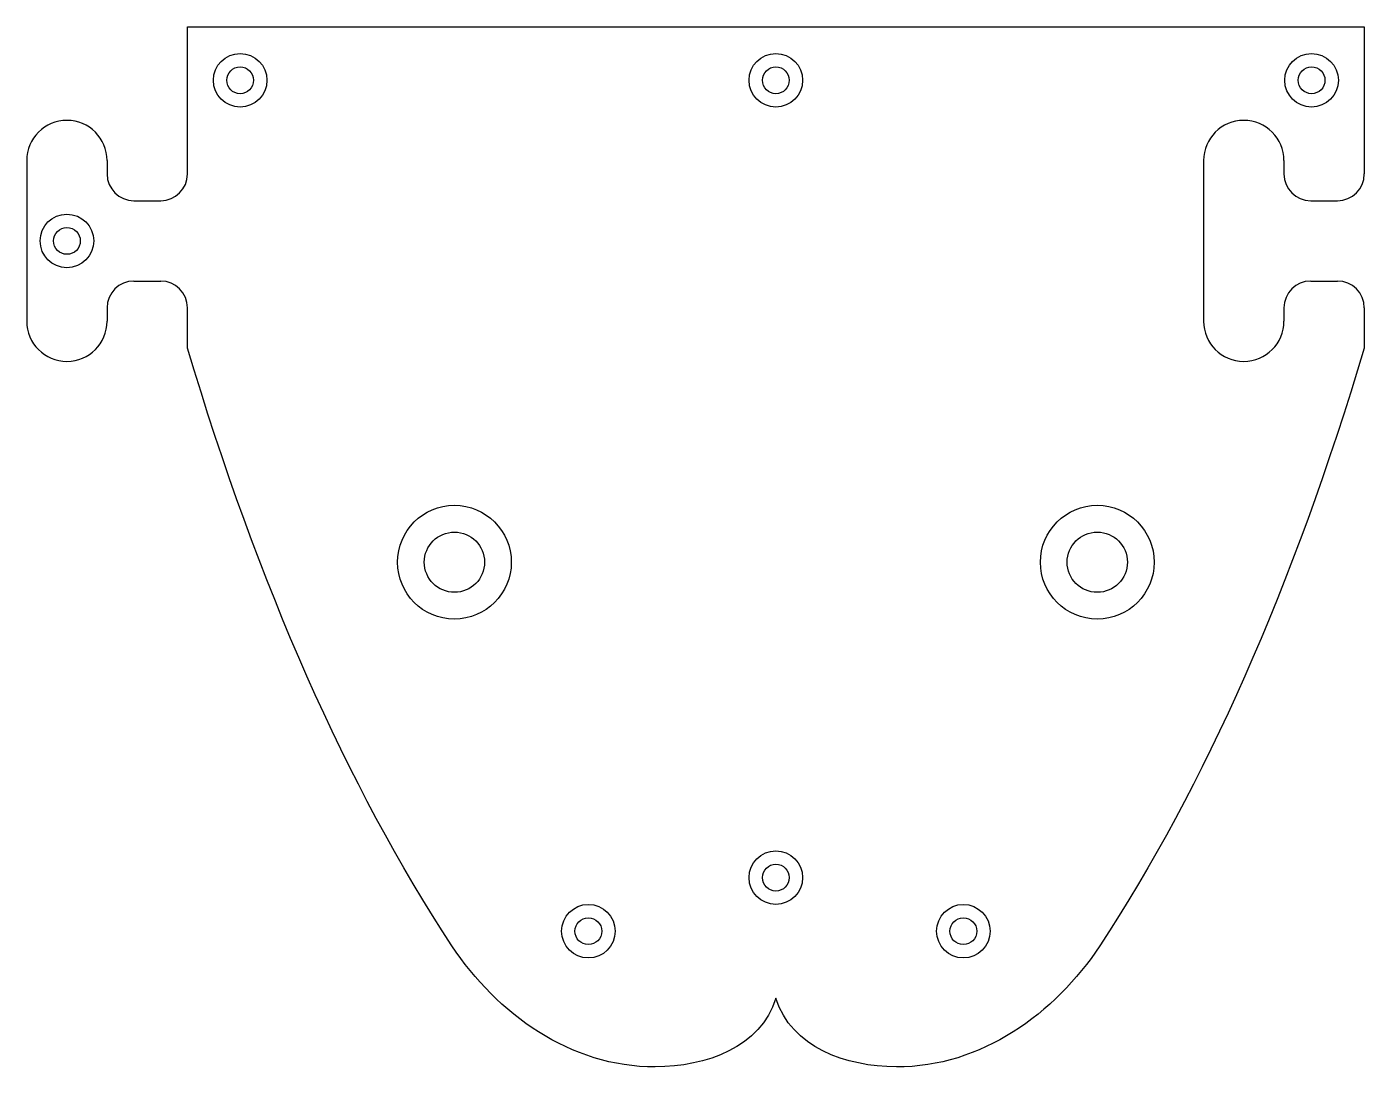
# Model space of a CAD drawing. Extents: x -3.5 to 2.75, y -0.89 to 3.97.
import ezdxf

# ---------------------------------------------------------------- set-up
doc = ezdxf.new("R2010")
doc.units = 0
doc.header["$MEASUREMENT"] = 0
doc.layers.get('0').update_dxf_attribs({"linetype": 'CONTINUOUS'})

msp = doc.modelspace()

# ---------------------------------------------------------------- linework, layer by layer
at = {"color": 7, "linetype": 'CONTINUOUS'}
for p, q in [((-2.7459, 3.2854), (-2.7459, 3.9729)), ((-2.7459, 3.9729), (2.7459, 3.9729)), ((2.7459, 3.9729), (2.7459, 3.2854)), ((-3.4959, 3.3479), (-3.4959, 2.5979)), ((-3.1209, 3.3479), (-3.1209, 3.2854)), ((1.9959, 3.3479), (1.9959, 2.5979)), ((2.3709, 3.3479), (2.3709, 3.2854)), ((-2.9959, 3.1604), (-2.8709, 3.1604)), ((2.4959, 3.1604), (2.6209, 3.1604)), ((-2.9959, 2.7854), (-2.8709, 2.7854)), ((2.4959, 2.7854), (2.6209, 2.7854)), ((-3.1209, 2.6604), (-3.1209, 2.5979)), ((-2.7459, 2.4729), (-2.7459, 2.6604)), ((2.3709, 2.6604), (2.3709, 2.5979)), ((2.7459, 2.6604), (2.7459, 2.4729))]:
    msp.add_line(p, q, dxfattribs=at)
for centre, radius in [((-2.5, 3.7229), 0.125), ((0, 3.7229), 0.125), ((2.5, 3.7229), 0.125), ((-2.5, 3.7229), 0.0625), ((0, 3.7229), 0.0625), ((2.5, 3.7229), 0.0625), ((-3.3084, 2.9729), 0.125), ((-3.3084, 2.9729), 0.0625), ((-1.5, 1.4729), 0.2655), ((1.5, 1.4729), 0.2655), ((-1.5, 1.4729), 0.1406), ((1.5, 1.4729), 0.1406), ((0, 0), 0.125), ((0, 0), 0.0625), ((-0.875, -0.25), 0.125), ((0.875, -0.25), 0.125), ((-0.875, -0.25), 0.0625), ((0.875, -0.25), 0.0625)]:
    msp.add_circle(centre, radius, dxfattribs=at)
for centre, radius, start, end in [((-3.3084, 3.3479), 0.1875, 0, 180), ((2.1834, 3.3479), 0.1875, 0, 180), ((-2.9959, 3.2854), 0.125, 180, 270), ((-2.8709, 3.2854), 0.125, 270, 0), ((2.4959, 3.2854), 0.125, 180, 270), ((2.6209, 3.2854), 0.125, 270, 360), ((-2.9959, 2.6604), 0.125, 90, 180), ((-2.8709, 2.6604), 0.125, 0, 90), ((2.4959, 2.6604), 0.125, 90, 180), ((2.6209, 2.6604), 0.125, 0, 90), ((-3.3084, 2.5979), 0.1875, 180, 0), ((2.1834, 2.5979), 0.1875, 180, 0)]:
    msp.add_arc(centre, radius, start, end, dxfattribs=at)
for points in [[(-1.5117, -0.3185), (-2.0023, 0.4298), (-2.4137, 1.3603), (-2.7459, 2.4729)], [(2.7459, 2.4729), (2.4137, 1.3603), (2.0023, 0.4298), (1.5117, -0.3185)]]:
    msp.add_open_spline(points, degree=3, dxfattribs=at)
for points, knots in [([(0, -0.5625), (-0.0711, -0.7922), (-0.7551, -1.0344), (-1.3015, -0.6347), (-1.5117, -0.3185)], [0, 0, 0, 0, 0.373214, 1, 1, 1, 1]), ([(1.5117, -0.3185), (1.3015, -0.6347), (0.7551, -1.0344), (0.0711, -0.7922), (0, -0.5625)], [0, 0, 0, 0, 0.626786, 1, 1, 1, 1])]:
    msp.add_open_spline(points, degree=3, knots=knots, dxfattribs=at)

doc.saveas('drawing.dxf')
